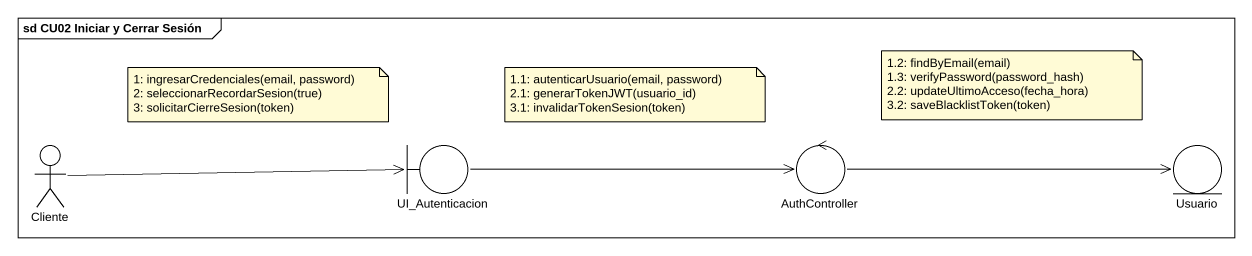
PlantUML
@startuml
mainframe sd CU02 Iniciar y Cerrar Sesión
actor Cliente
boundary UI_Autenticacion
control AuthController
entity Usuario
Cliente -right-> UI_Autenticacion
UI_Autenticacion -right-> AuthController
AuthController -right-> Usuario
note as N1
  1.2: findByEmail(email)
  1.3: verifyPassword(password_hash)
  2.2: updateUltimoAcceso(fecha_hora)
  3.2: saveBlacklistToken(token)
end note
note as N2
  1: ingresarCredenciales(email, password)
  2: seleccionarRecordarSesion(true)
  3: solicitarCierreSesion(token)
end note
note as N3
  1.1: autenticarUsuario(email, password)
  2.1: generarTokenJWT(usuario_id)
  3.1: invalidarTokenSesion(token)
end note
@enduml
